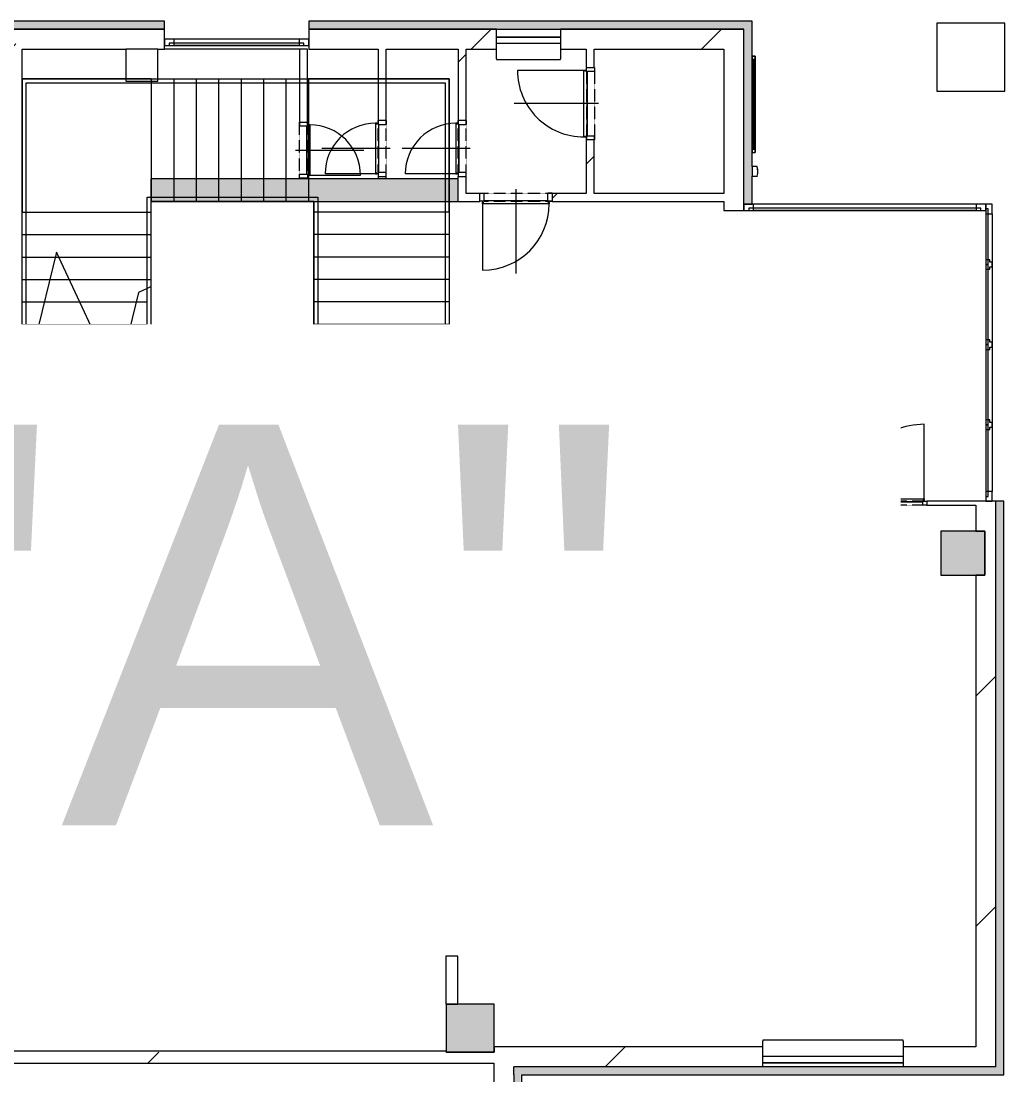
# Model space of a CAD drawing. Header units: millimetres. Extents: x -19993 to 479964, y -45352 to 20466.
# Drawn here: x 329316 to 341589, y -4239 to 8910 of the extents above; entities that cross this region are included whole.
import ezdxf

# ---------------------------------------------------------------- set-up
doc = ezdxf.new("R2010")
doc.units = ezdxf.units.MM
doc.linetypes.add('Čerchovaná se dvěma tečkami', pattern=[2.59, 1, -0.53, 0, -0.53, 0, -0.53])
for name, color, linetype, lineweight in [('A-DOOR', 31, 'Continuous', 9), ('A-DOOR-FRAM', 31, 'Continuous', 9), ('A-FLOR', 192, 'Continuous', 9), ('A-FLOR-HRAL', 11, 'Continuous', 9), ('A-GENM', 13, 'Continuous', 9), ('A-GLAZ', 151, 'Continuous', 9), ('A-GLAZ-CURT', 52, 'Continuous', 9), ('A-GLAZ-CWMG', 51, 'Continuous', 9), ('A-WALL', 113, 'Continuous', 9), ('A-WALL-PATT', 111, 'Continuous', 25), ('G-ANNO-TEXT', 231, 'Continuous', 9), ('S-COLS', 52, 'Continuous', 9), ('S-STRS', 31, 'Continuous', 9), ('S-STRS-MBND', 31, 'Continuous', 9)]:
    doc.layers.add(name, color=color, linetype=linetype, lineweight=lineweight)
doc.styles.add('Arial_1', font='arial.ttf', dxfattribs={"height": 5000})
pattern_1 = [(45, (312002, 0), (-7184.2, 7184.2), []), (45, (314875, -3e-12), (-7184.2, 7184.2), []), (45, (320623, -7e-12), (-4310.5, 10058), [4064, -2032, 67, -1965])]
pattern_2 = [(45, (312002, 0), (-7184.2, 7184.2), []), (45, (314875, -3e-12), (-7184.2, 7184.2), []), (45, (320623, -8e-12), (-4310.5, 10058), [4064, -2032, 67, -1965])]

# ---------------------------------------------------------------- blocks, each defined once
blk = doc.blocks.new('Betonový čtvercový sloup - 850 x 850-1550239-Mapka _ závislý 16')
at = {"layer": 'S-COLS'}
for p, q in [((425, 425), (-425, 425)), ((-425, 425), (-425, -425)), ((425, -425), (425, 425)), ((-425, -425), (425, -425))]:
    blk.add_line(p, q, dxfattribs=at)
blk = doc.blocks.new('OKNO_2k_ - OKNO_2k_1750 x 1750-1963735-Mapka _ závislý 16')
at = {"layer": 'A-GLAZ'}
for p, q in [((-875, 5), (875, 5)), ((-875, -75), (-875, 5)), ((875, 5), (875, -75)), ((-875, -75), (875, -75)), ((-875, -126), (-875, -75)), ((875, -75), (-875, -75)), ((875, -126), (-875, -126)), ((875, -75), (875, -126))]:
    blk.add_line(p, q, dxfattribs=at)
blk = doc.blocks.new('ST_panel_sklo - ST_panel_sklo-2042904-Mapka _ závislý 16')
at = {"layer": 'A-GLAZ-CURT'}
for p, q in [((447, 0), (-447, 0)), ((-447, 0), (-447, -28)), ((447, -28), (447, 0)), ((-447, -28), (447, -28))]:
    blk.add_line(p, q, dxfattribs=at)
blk = doc.blocks.new('ST_panel_sklo - ST_panel_sklo-2037201-Mapka _ závislý 16')
at = {"layer": 'A-GLAZ-CURT'}
for p, q in [((1448, 28), (-1448, 28)), ((-1448, 28), (-1448, 0)), ((-1448, 0), (1448, 0)), ((1448, 0), (1448, 28))]:
    blk.add_line(p, q, dxfattribs=at)
blk = doc.blocks.new('ST_panel_sklo - ST_panel_sklo-1403568-Mapka _ závislý 16')
at = {"layer": 'A-GLAZ-CURT'}
for p, q in [((500, 0), (-500, 0)), ((-500, 0), (-500, -28)), ((500, -28), (500, 0)), ((-500, -28), (500, -28))]:
    blk.add_line(p, q, dxfattribs=at)
blk = doc.blocks.new('ST_panel_sklo - ST_panel_sklo-2042996-Mapka _ závislý 16')
at = {"layer": 'A-GLAZ-CURT'}
for p, q in [((347, 0), (-347, 0)), ((-347, 0), (-347, -28)), ((347, -28), (347, 0)), ((-347, -28), (347, -28))]:
    blk.add_line(p, q, dxfattribs=at)
blk = doc.blocks.new('OKNO_1k - OKNO_1k_800x900-2034290-Mapka _ závislý 16')
at = {"layer": 'A-GLAZ'}
for p, q in [((-400, 126), (400, 126)), ((-400, 25), (-400, 126)), ((400, 25), (-400, 25)), ((-400, 25), (400, 25)), ((-400, -55), (-400, 25)), ((400, 126), (400, 25)), ((400, 25), (400, -55)), ((400, -55), (-400, -55))]:
    blk.add_line(p, q, dxfattribs=at)
blk = doc.blocks.new('parapet s nosem_vnitní - parapet s nosem_vnitní-1280353-Mapka _ závislý 16')
at = {"layer": 'A-GENM'}
for p, q in [((-400, -190), (-400, 0)), ((400, 0), (400, -190)), ((-400, -190), (-400, -200)), ((-400, -200), (400, -200)), ((-400, -200), (400, -200)), ((400, -200), (400, -190))]:
    blk.add_line(p, q, dxfattribs=at)
blk = doc.blocks.new('Betonový čtvercový sloup - 400 x 400-1924024-Mapka _ závislý 16')
at = {"layer": 'S-COLS'}
h = blk.add_hatch(dxfattribs=at)
h.set_pattern_fill('FP_156', color=256, style=0, pattern_type=2)
h.set_pattern_definition([(45, (-22985, -2326), (-7184, 7184), []), (45, (-20112, -2326), (-7184, 7184), []), (45, (-14364, -2326), (-4310.5, 10058), [4064, -2032, 67, -1965])])
h.paths.add_polyline_path([(-200, -200), (200, -200), (200, 200), (-200, 200)])
for p, q in [((200, 200), (-200, 200)), ((-200, 200), (-200, -200)), ((200, -200), (200, 200)), ((-200, -200), (200, -200))]:
    blk.add_line(p, q, dxfattribs=at)
blk = doc.blocks.new('DPS_panel_plný - DPS_panel_plný-1380643-Mapka _ závislý 16')
at = {"layer": 'A-GLAZ-CURT'}
for p, q in [((840, 28), (-840, 28)), ((-840, 28), (-840, 0)), ((-840, 0), (840, 0)), ((840, 0), (840, 28))]:
    blk.add_line(p, q, dxfattribs=at)
blk = doc.blocks.new('Rectangular Mullion - Rectangular Mullion-Loc wall 49 Bottom 120mm 02-1380641-Mapka _ závislý 16')
at = {"layer": 'A-GLAZ-CWMG'}
for p, q in [((20783, 8685), (19223, 8685)), ((20783, 8605), (19223, 8605))]:
    blk.add_line(p, q, dxfattribs=at)
blk = doc.blocks.new('Rectangular Mullion - Rectangular Mullion-Loc wall 49 Bottom 120mm 02-1380644-Mapka _ závislý 16')
at = {"layer": 'A-GLAZ-CWMG'}
for p, q in [((-120, -79), (-120, 1)), ((-120, 1), (0, 1)), ((0, 1), (0, -79)), ((0, -79), (-120, -79))]:
    blk.add_line(p, q, dxfattribs=at)
blk = doc.blocks.new('Rectangular Mullion - Rectangular Mullion-Loc wall 49 Bottom 120mm 02-1380654-Mapka _ závislý 16')
at = {"layer": 'A-GLAZ-CWMG'}
for p, q in [((0, 1), (-120, 1)), ((-120, 1), (-120, -79)), ((0, -79), (0, 1)), ((-120, -79), (0, -79))]:
    blk.add_line(p, q, dxfattribs=at)
blk = doc.blocks.new('Rectangular Mullion - Rectangular Mullion-Loc wall 49 Bottom 120mm 02-2042903-Mapka _ závislý 16')
at = {"layer": 'A-GLAZ-CWMG'}
for p, q in [((29427, 3873), (29427, 3039)), ((29347, 3813), (29347, 3039))]:
    blk.add_line(p, q, dxfattribs=at)
blk = doc.blocks.new('Rectangular Mullion - Rectangular Mullion-Loc wall 49 Bottom 120mm 02-1403882-Mapka _ závislý 16')
at = {"layer": 'A-GLAZ-CWMG'}
for p, q in [((29347, 5813), (29347, 4933)), ((29427, 5873), (29427, 4873))]:
    blk.add_line(p, q, dxfattribs=at)
blk = doc.blocks.new('Rectangular Mullion - Rectangular Mullion-Loc wall 49 Bottom 120mm 02-2042995-Mapka _ závislý 16')
at = {"layer": 'A-GLAZ-CWMG'}
for p, q in [((29347, 6507), (29347, 5933)), ((29427, 6507), (29427, 5873))]:
    blk.add_line(p, q, dxfattribs=at)
blk = doc.blocks.new('Rectangular Mullion - Rectangular Mullion-Loc wall 49 Bottom 120mm 02-1403919-Mapka _ závislý 16')
at = {"layer": 'A-GLAZ-CWMG'}
for p, q in [((-120, -1), (-120, 79)), ((-120, 79), (0, 79)), ((0, 79), (0, -1)), ((0, -1), (-120, -1))]:
    blk.add_line(p, q, dxfattribs=at)
blk = doc.blocks.new('Rectangular Mullion - Rectangular Mullion-Loc wall 49 Bottom 120mm 02-2036990-Mapka _ závislý 16')
at = {"layer": 'A-GLAZ-CWMG'}
for p, q in [((0, 79), (-120, 79)), ((-120, 79), (-120, -1)), ((0, -1), (0, 79)), ((-120, -1), (0, -1))]:
    blk.add_line(p, q, dxfattribs=at)
blk = doc.blocks.new('Rectangular Mullion - Rectangular Mullion-Loc wall 49 Bottom 120mm-1403881-Mapka _ závislý 16')
at = {"layer": 'A-GLAZ-CWMG'}
for p, q in [((-60, -1), (-60, 49)), ((-60, 49), (-30, 49)), ((-30, 49), (-30, 79)), ((-30, 79), (30, 79)), ((30, 79), (30, 49)), ((30, 49), (60, 49)), ((60, 49), (60, -1)), ((60, -1), (-60, -1))]:
    blk.add_line(p, q, dxfattribs=at)
blk = doc.blocks.new('Rectangular Mullion - Rectangular Mullion-Loc wall 49 Bottom 120mm-V127-Mapka _ závislý 16')
at = {"layer": 'A-GLAZ-CWMG'}
for p, q in [((-60, -1), (-60, 49)), ((-60, 49), (-30, 49)), ((-30, 49), (-30, 79)), ((-30, 79), (30, 79)), ((30, 79), (30, 49)), ((30, 49), (60, 49)), ((60, 49), (60, -1)), ((60, -1), (-60, -1))]:
    blk.add_line(p, q, dxfattribs=at)
blk = doc.blocks.new('Rectangular Mullion - Rectangular Mullion-Loc wall 49 Bottom 120mm-V128-Mapka _ závislý 16')
at = {"layer": 'A-GLAZ-CWMG'}
for p, q in [((-60, -1), (-60, 49)), ((-60, 49), (-30, 49)), ((-30, 49), (-30, 79)), ((-30, 79), (30, 79)), ((30, 79), (30, 49)), ((30, 49), (60, 49)), ((60, 49), (60, -1)), ((60, -1), (-60, -1))]:
    blk.add_line(p, q, dxfattribs=at)
blk = doc.blocks.new('Rectangular Mullion - Rectangular Mullion-Loc wall 49 Bottom 120mm 02-2037200-Mapka _ závislý 16')
at = {"layer": 'A-GLAZ-CWMG'}
for p, q in [((29228, 6627), (26452, 6627)), ((29228, 6547), (26452, 6547))]:
    blk.add_line(p, q, dxfattribs=at)
blk = doc.blocks.new('Rectangular Mullion - Rectangular Mullion-Loc wall 49 Bottom 120mm 02-1403604-Mapka _ závislý 16')
at = {"layer": 'A-GLAZ-CWMG'}
for p, q in [((-120, -79), (-120, 1)), ((-120, 1), (0, 1)), ((0, 1), (0, -79)), ((0, -79), (-120, -79))]:
    blk.add_line(p, q, dxfattribs=at)
blk = doc.blocks.new('Rectangular Mullion - Rectangular Mullion-Loc wall 49 Bottom 120mm 02-1403605-Mapka _ závislý 16')
at = {"layer": 'A-GLAZ-CWMG'}
for p, q in [((0, 1), (-120, 1)), ((-120, 1), (-120, -79)), ((0, -79), (0, 1)), ((-120, -79), (0, -79))]:
    blk.add_line(p, q, dxfattribs=at)
blk = doc.blocks.new('parapet s nosem_vnitní - parapet s nosem_vnitní-1550233-Mapka _ závislý 16')
at = {"layer": 'A-GENM'}
for p, q in [((875, 200), (-875, 200)), ((-875, 200), (-875, 190)), ((875, 200), (-875, 200)), ((-875, 0), (-875, 190)), ((875, 190), (875, 200)), ((875, 190), (875, 0))]:
    blk.add_line(p, q, dxfattribs=at)
blk = doc.blocks.new('Informační tabule - Informační tabule-1630104-Mapka _ závislý 16')
at = {"layer": 'A-GENM'}
for p, q in [((26432, 8471), (26432, 7271)), ((26432, 7271), (26432, 8471)), ((26472, 8471), (26432, 8471)), ((26432, 8471), (26472, 8471)), ((26432, 8431), (26432, 7311)), ((26432, 7311), (26432, 8431)), ((26452, 8431), (26432, 8431)), ((26432, 8431), (26452, 8431)), ((26432, 8431), (26432, 7311)), ((26432, 7311), (26432, 8431)), ((26472, 8431), (26432, 8431)), ((26432, 8431), (26472, 8431)), ((26452, 8431), (26452, 7311)), ((26452, 7311), (26452, 8431)), ((26472, 8431), (26452, 8431)), ((26452, 8431), (26472, 8431)), ((26452, 8431), (26452, 7311)), ((26452, 7311), (26452, 8431)), ((26472, 8471), (26472, 7271)), ((26472, 7271), (26472, 8471)), ((26472, 8431), (26472, 7311)), ((26472, 7311), (26472, 8431)), ((26472, 8431), (26472, 7311)), ((26472, 7311), (26472, 8431)), ((26452, 7311), (26432, 7311)), ((26452, 7311), (26432, 7311)), ((26432, 7311), (26472, 7311)), ((26432, 7311), (26472, 7311)), ((26432, 7271), (26472, 7271)), ((26432, 7271), (26472, 7271)), ((26472, 7311), (26452, 7311)), ((26472, 7311), (26452, 7311))]:
    blk.add_line(p, q, dxfattribs=at)
blk = doc.blocks.new('Nástěnný zvonek - Typ 1-1638298-Mapka _ závislý 16')
at = {"layer": 'A-GENM'}
for p, q in [((65, 141), (65, 75)), ((185, 75), (185, 142)), ((65, 75), (185, 75))]:
    blk.add_line(p, q, dxfattribs=at)
for start, end in [(78.4414, 102.2316), (81.0091, 99.6582), (81.0091, 99.6582), (81.0091, 99.6582), (81.0091, 99.6582), (81.0091, 99.6582), (81.0091, 99.6582), (81.0091, 99.6582), (81.0091, 99.6582), (81.0091, 99.6582), (81.0091, 99.6582), (81.0091, 99.6582), (81.0091, 99.6582), (81.0091, 99.6582), (81.0091, 99.6582), (81.0091, 99.6582), (81.0091, 99.6582)]:
    blk.add_arc((127, -144), 291, start, end, dxfattribs=at)
blk = doc.blocks.new('DVERE_1k_oblozka - DD03_01_600x1970_koupelna-1549500-Mapka _ závislý 16')
at = {"layer": 'A-DOOR'}
for p, q in [((-315, 47), (-315, 707)), ((0, -103), (0, 747)), ((-300, 47), (-350, 47)), ((-350, 47), (-350, -53)), ((315, 77), (-315, 77)), ((-315, 77), (-315, 62)), ((-315, 62), (-300, 62)), ((-300, -53), (-300, 47)), ((-300, 37), (300, 37)), ((205, 77), (-205, 77)), ((300, 62), (315, 62)), ((350, 47), (300, 47)), ((300, 47), (300, -53)), ((315, 62), (315, 77)), ((315, 77), (315, 47)), ((350, -53), (350, 47)), ((-350, -53), (-300, -53)), ((300, -53), (350, -53))]:
    blk.add_line(p, q, dxfattribs=at)
at = {"layer": 'A-DOOR', "linetype": 'Čerchovaná se dvěma tečkami'}
for p, q in [((-300, 47), (300, 47)), ((-300, -53), (300, -53))]:
    blk.add_line(p, q, dxfattribs=at)
at = {"layer": 'A-DOOR'}
blk.add_arc((-315, 77), 630, 360, 90, dxfattribs=at)
at = {"layer": 'A-DOOR-FRAM'}
for p, q in [((-300, 47), (-350, 47)), ((-300, -53), (-300, 47)), ((300, 47), (300, -53)), ((300, 47), (350, 47)), ((-350, -53), (-300, -53)), ((350, -53), (300, -53))]:
    blk.add_line(p, q, dxfattribs=at)
blk = doc.blocks.new('DVERE_1k_oblozka - DD03_01_600x1970_koupelna-1549499-Mapka _ závislý 16')
at = {"layer": 'A-DOOR'}
for p, q in [((-350, 53), (-300, 53)), ((-350, -47), (-350, 53)), ((-300, 53), (-300, -47)), ((0, 103), (0, -747)), ((300, 53), (350, 53)), ((300, -47), (300, 53)), ((350, 53), (350, -47)), ((-300, -47), (-350, -47)), ((-315, -47), (-315, -707)), ((-315, -62), (-300, -62)), ((-315, -77), (-315, -62)), ((315, -77), (-315, -77)), ((-300, -37), (300, -37)), ((205, -77), (-205, -77)), ((350, -47), (300, -47)), ((300, -62), (315, -62)), ((315, -77), (315, -47)), ((315, -62), (315, -77))]:
    blk.add_line(p, q, dxfattribs=at)
at = {"layer": 'A-DOOR', "linetype": 'Čerchovaná se dvěma tečkami'}
for p, q in [((-300, 53), (300, 53)), ((-300, -47), (300, -47))]:
    blk.add_line(p, q, dxfattribs=at)
at = {"layer": 'A-DOOR'}
blk.add_arc((-315, -77), 630, 270, 0, dxfattribs=at)
at = {"layer": 'A-DOOR-FRAM'}
for p, q in [((-350, 53), (-300, 53)), ((-300, 53), (-300, -47)), ((300, -47), (300, 53)), ((350, 53), (300, 53)), ((-300, -47), (-350, -47)), ((300, -47), (350, -47))]:
    blk.add_line(p, q, dxfattribs=at)
blk = doc.blocks.new('DVERE_1k_oblozka - DD03_01_800x1970_koupelna-1549492-Mapka _ závislý 16')
at = {"layer": 'A-DOOR'}
for p, q in [((-450, 53), (-400, 53)), ((-450, -47), (-450, 53)), ((-400, 53), (-400, -47)), ((0, 103), (0, -947)), ((400, 53), (450, 53)), ((400, -47), (400, 53)), ((450, 53), (450, -47)), ((-400, -47), (-450, -47)), ((-415, -47), (-415, -907)), ((-415, -62), (-400, -62)), ((-415, -77), (-415, -62)), ((415, -77), (-415, -77)), ((-400, -37), (400, -37)), ((305, -77), (-305, -77)), ((450, -47), (400, -47)), ((400, -62), (415, -62)), ((415, -77), (415, -47)), ((415, -62), (415, -77))]:
    blk.add_line(p, q, dxfattribs=at)
at = {"layer": 'A-DOOR', "linetype": 'Čerchovaná se dvěma tečkami'}
for p, q in [((-400, 53), (400, 53)), ((-400, -47), (400, -47))]:
    blk.add_line(p, q, dxfattribs=at)
at = {"layer": 'A-DOOR'}
blk.add_arc((-415, -77), 830, 270, 0, dxfattribs=at)
at = {"layer": 'A-DOOR-FRAM'}
for p, q in [((-450, 53), (-400, 53)), ((-400, 53), (-400, -47)), ((400, -47), (400, 53)), ((450, 53), (400, 53)), ((-400, -47), (-450, -47)), ((400, -47), (450, -47))]:
    blk.add_line(p, q, dxfattribs=at)
blk = doc.blocks.new('Typ horního madla - Horní madlo_Vnitřní_-2021614-Mapka _ závislý 16')
at = {"layer": 'A-FLOR-HRAL'}
for p, q in [((18888, 6715), (19013, 6715)), ((18888, 6590), (18888, 6715)), ((19013, 6715), (20898, 6715)), ((20898, 6715), (21015, 6715)), ((21015, 6715), (21015, 6526)), ((18888, 6526), (18888, 6590)), ((18938, 6665), (19013, 6665)), ((18938, 6590), (18938, 6665)), ((18938, 6526), (18938, 6590)), ((19013, 6665), (20898, 6665)), ((20898, 6665), (20965, 6665)), ((20965, 6665), (20965, 6526)), ((18888, 5574), (18888, 6526)), ((18938, 5597), (18938, 6526)), ((20965, 6526), (20965, 4846)), ((21015, 6526), (21015, 4846)), ((18938, 5597), (18888, 5574)), ((18888, 4846), (18888, 5574)), ((18938, 4846), (18938, 5597)), ((18888, 4846), (18938, 4846)), ((21015, 4846), (20965, 4846))]:
    blk.add_line(p, q, dxfattribs=at)
blk = doc.blocks.new('Typ horního madla - Horní madlo_Vnitřní_-2021630-Mapka _ závislý 16')
at = {"layer": 'A-FLOR-HRAL'}
for p, q in [((17327, 8190), (18658, 8190)), ((17327, 6526), (17327, 8190)), ((18658, 8190), (20898, 8190)), ((20898, 8190), (22655, 8190)), ((22655, 8190), (22655, 6806)), ((17377, 8140), (18658, 8140)), ((17377, 6526), (17377, 8140)), ((18658, 8140), (20898, 8140)), ((20898, 8140), (22605, 8140)), ((22605, 8140), (22605, 6806)), ((22605, 6806), (22605, 4846)), ((22655, 6806), (22655, 4846)), ((17327, 4846), (17327, 6526)), ((17377, 4869), (17377, 6526)), ((17377, 4869), (17327, 4846)), ((17377, 4846), (17377, 4869)), ((17327, 4846), (17377, 4846)), ((17327, 4846), (17327, 4846)), ((22655, 4846), (22605, 4846))]:
    blk.add_line(p, q, dxfattribs=at)
blk = doc.blocks.new('DVERE_1k_oblozka - DD03_01_800x1970_koupelna-2042788-Mapka _ závislý 16')
at = {"layer": 'A-DOOR'}
for p, q in [((0, -78), (0, 922)), ((-415, 22), (-415, 882)), ((-400, 22), (-450, 22)), ((-450, 22), (-450, -28)), ((415, 52), (-415, 52)), ((-415, 52), (-415, 37)), ((-415, 37), (-400, 37)), ((-400, -28), (-400, 22)), ((-400, 12), (400, 12)), ((305, 52), (-305, 52)), ((400, 37), (415, 37)), ((450, 22), (400, 22)), ((400, 22), (400, -28)), ((415, 37), (415, 52)), ((415, 52), (415, 22)), ((450, -28), (450, 22)), ((-450, -28), (-400, -28)), ((400, -28), (450, -28))]:
    blk.add_line(p, q, dxfattribs=at)
at = {"layer": 'A-DOOR', "linetype": 'Čerchovaná se dvěma tečkami'}
for p, q in [((-400, 22), (400, 22)), ((-400, -28), (400, -28))]:
    blk.add_line(p, q, dxfattribs=at)
at = {"layer": 'A-DOOR'}
blk.add_arc((-415, 52), 830, 360, 90, dxfattribs=at)
at = {"layer": 'A-DOOR-FRAM'}
for p, q in [((-400, 22), (-450, 22)), ((-400, -28), (-400, 22)), ((400, 22), (400, -28)), ((400, 22), (450, 22)), ((-450, -28), (-400, -28)), ((450, -28), (400, -28))]:
    blk.add_line(p, q, dxfattribs=at)
blk = doc.blocks.new('DVERE_1k_oblozka - DD03_01_900x1970-2043994-Mapka _ závislý 16')
at = {"layer": 'A-DOOR'}
for p, q in [((-500, 28), (-450, 28)), ((-500, -22), (-500, 28)), ((-450, 28), (-450, -22)), ((0, 78), (0, -1022)), ((450, 28), (500, 28)), ((450, -22), (450, 28)), ((500, 28), (500, -22)), ((-450, -22), (-500, -22)), ((-465, -22), (-465, -982)), ((-465, -37), (-450, -37)), ((-465, -52), (-465, -37)), ((465, -52), (-465, -52)), ((-450, -12), (450, -12)), ((355, -52), (-355, -52)), ((500, -22), (450, -22)), ((450, -37), (465, -37)), ((465, -52), (465, -22)), ((465, -37), (465, -52))]:
    blk.add_line(p, q, dxfattribs=at)
at = {"layer": 'A-DOOR', "linetype": 'Čerchovaná se dvěma tečkami'}
for p, q in [((-450, 28), (450, 28)), ((-450, -22), (450, -22))]:
    blk.add_line(p, q, dxfattribs=at)
at = {"layer": 'A-DOOR'}
blk.add_arc((-465, -52), 930, 270, 0, dxfattribs=at)
at = {"layer": 'A-DOOR-FRAM'}
for p, q in [((-500, 28), (-450, 28)), ((-450, 28), (-450, -22)), ((450, -22), (450, 28)), ((500, 28), (450, 28)), ((-450, -22), (-500, -22)), ((450, -22), (500, -22))]:
    blk.add_line(p, q, dxfattribs=at)
blk = doc.blocks.new('Betonový čtvercový sloup - 400 x 400-V147-Mapka _ závislý 16')
at = {"layer": 'S-COLS'}
h = blk.add_hatch(dxfattribs=at)
h.set_pattern_fill('FP_170', color=256, style=0, pattern_type=2)
h.set_pattern_definition([(45, (-18821, -8360), (-7184, 7184), []), (45, (-15948, -8360), (-7184, 7184), []), (45, (-10200, -8360), (-4310.5, 10058), [4064, -2032, 67, -1965])])
h.paths.add_polyline_path([(-200, -200), (200, -200), (200, 200), (-200, 200)])
for p, q in [((200, 200), (-200, 200)), ((-200, 200), (-200, -200)), ((200, -200), (200, 200)), ((-200, -200), (200, -200))]:
    blk.add_line(p, q, dxfattribs=at)

msp = doc.modelspace()

# ---------------------------------------------------------------- hatches: boundary and pattern name
at = {"layer": 'A-WALL-PATT', "lineweight": 9}
h = msp.add_hatch(color=256, dxfattribs=at)
h.paths.add_polyline_path([(338434, 8810), (338434, 8910), (332905, 8910), (332905, 8810), (338334, 8810)])
h.paths.add_polyline_path([(322514, 8810), (331105, 8810), (331105, 8910), (322414, 8910), (322414, 8810)])
h = msp.add_hatch(dxfattribs=at)
h.set_pattern_fill('FP_109', color=256, angle=45, style=0, pattern_type=2)
h.set_pattern_definition(pattern_2)
h.paths.add_polyline_path([(338084, 8560), (338334, 8560), (338334, 8810), (336045, 8810), (336045, 8560), (336467, 8560)])
h.paths.add_polyline_path([(322764, 8560), (325444, 8560), (325444, 8810), (322514, 8810), (322514, 8560)])
h.paths.add_polyline_path([(326664, 8560), (326664, 8810), (326244, 8810), (326244, 8560), (326579, 8560)])
h.paths.add_polyline_path([(333769, 8560), (335245, 8560), (335245, 8810), (332905, 8810), (332905, 8560)])
h.paths.add_polyline_path([(327464, 8560), (327914, 8578), (327914, 8810), (327464, 8810), (327464, 8605)])
h.paths.add_polyline_path([(328714, 8560), (331105, 8560), (331105, 8810), (328714, 8810), (328714, 8630)])
for points in [[(338434, 6627), (338434, 8810), (338334, 8810), (338334, 6627)], [(333869, 6661), (334769, 6661), (334769, 6941), (330933, 6941), (330933, 6661), (333769, 6661)], [(341475, -4136), (341575, -4136), (341575, 2919), (341475, 2919), (341475, -3886)], [(335462, -4236), (341575, -4236), (341575, -4136), (335462, -4136)]]:
    msp.add_hatch(color=256, dxfattribs=at).paths.add_polyline_path(points)
h = msp.add_hatch(dxfattribs=at)
h.set_pattern_fill('FP_109', color=256, angle=45, style=0, pattern_type=2)
h.set_pattern_definition(pattern_1)
h.paths.add_polyline_path([(329328, 4725), (329328, 8560), (329203, 8560), (329203, 4725)])
h = msp.add_hatch(dxfattribs=at)
h.set_pattern_fill('FP_114', color=256, angle=45, style=0, pattern_type=2)
h.set_pattern_definition(pattern_1)
h.paths.add_polyline_path([(332790, 7651), (332890, 7651), (332890, 8560), (332790, 8560), (332790, 7988)])
h = msp.add_hatch(dxfattribs=at)
h.set_pattern_fill('FP_114', color=256, angle=45, style=0, pattern_type=2)
h.set_pattern_definition(pattern_1)
h.paths.add_polyline_path([(333769, 6941), (333869, 6941), (333869, 6971), (333769, 6971)])
h.paths.add_polyline_path([(333869, 7671), (333869, 8560), (333769, 8560), (333769, 7671)])
h = msp.add_hatch(dxfattribs=at)
h.set_pattern_fill('FP_114', color=256, angle=45, style=0, pattern_type=2)
h.set_pattern_definition(pattern_1)
h.paths.add_polyline_path([(334769, 6661), (334869, 6661), (334869, 6971), (334769, 6971), (334769, 6761)])
h.paths.add_polyline_path([(334769, 7671), (334869, 7671), (334869, 8560), (334769, 8560), (334769, 7988)])
h = msp.add_hatch(dxfattribs=at)
h.set_pattern_fill('FP_114', color=256, angle=45, style=0, pattern_type=2)
h.set_pattern_definition(pattern_1)
h.paths.add_polyline_path([(336467, 6761), (336467, 7430), (336367, 7430), (336367, 6761)])
h.paths.add_polyline_path([(336467, 8330), (336467, 8560), (336367, 8560), (336367, 8330)])
h = msp.add_hatch(dxfattribs=at)
h.set_pattern_fill('FP_108', color=256, angle=45, style=0, pattern_type=2)
h.set_pattern_definition(pattern_1)
h.paths.add_polyline_path([(338084, 6548), (338334, 6548), (338334, 8560), (338084, 8560), (338084, 6661)])
h = msp.add_hatch(dxfattribs=at)
h.set_pattern_fill('FP_108', color=256, angle=45, style=0, pattern_type=2)
h.set_pattern_definition(pattern_1)
h.paths.add_polyline_path([(335939, 6661), (338084, 6661), (338084, 6761), (335939, 6761)])
h.paths.add_polyline_path([(334869, 6661), (335039, 6661), (335039, 6761), (334869, 6761)])
h = msp.add_hatch(dxfattribs=at)
h.set_pattern_fill('FP_109', color=256, angle=45, style=0, pattern_type=2)
h.set_pattern_definition(pattern_2)
h.paths.add_polyline_path([(340615, 2869), (341225, 2869), (341225, 2919), (340615, 2919)])
h.paths.add_polyline_path([(330752, 2869), (331365, 2869), (331365, 2919), (328730, 2919), (328730, 2869)])
h.paths.add_polyline_path([(337527, 2869), (337527, 2919), (336467, 2919), (336467, 2869), (337032, 2869)])
h.paths.add_polyline_path([(339615, 2869), (339615, 2919), (338527, 2919), (338527, 2869), (339112, 2869)])
h.paths.add_polyline_path([(334295, 2869), (335467, 2869), (335467, 2919), (334295, 2919)])
h.paths.add_polyline_path([(332265, 2869), (333395, 2869), (333395, 2919), (332265, 2919)])
h = msp.add_hatch(dxfattribs=at)
h.set_pattern_fill('FP_108', color=256, angle=45, style=0, pattern_type=2)
h.set_pattern_definition(pattern_1)
h.paths.add_polyline_path([(341475, -3886), (341475, 2919), (341225, 2919), (341225, 2545), (341340, 2545), (341340, 1995), (341225, 1995), (341225, -3886), (341340, -3886)])
h = msp.add_hatch(dxfattribs=at)
h.set_pattern_fill('FP_108', color=256, angle=45, style=0, pattern_type=2)
h.set_pattern_definition(pattern_1)
h.paths.add_polyline_path([(330802, -1143), (330802, 2869), (330752, 2869), (330752, -1143)])
h = msp.add_hatch(dxfattribs=at)
h.set_pattern_fill('FP_108', color=256, angle=45, style=0, pattern_type=2)
h.set_pattern_definition(pattern_1)
h.paths.add_polyline_path([(332885, -1143), (332885, 2869), (332835, 2869), (332835, -1143)])
h = msp.add_hatch(dxfattribs=at)
h.set_pattern_fill('FP_108', color=256, angle=45, style=0, pattern_type=2)
h.set_pattern_definition(pattern_1)
h.paths.add_polyline_path([(334962, -1143), (334962, 2126), (334912, 2126), (334912, -1143)])
h.paths.add_polyline_path([(334962, 2526), (334962, 2869), (334912, 2869), (334912, 2526)])
h = msp.add_hatch(dxfattribs=at)
h.set_pattern_fill('FP_110', color=256, angle=45, style=0, pattern_type=2)
h.set_pattern_definition(pattern_1)
h.paths.add_polyline_path([(337032, -1158), (337032, 2869), (336982, 2869), (336982, -1158)])
h = msp.add_hatch(dxfattribs=at)
h.set_pattern_fill('FP_110', color=256, angle=45, style=0, pattern_type=2)
h.set_pattern_definition(pattern_1)
h.paths.add_polyline_path([(339112, -1158), (339112, 2869), (339062, 2869), (339062, -1158)])
h = msp.add_hatch(dxfattribs=at)
h.set_pattern_fill('FP_109', color=256, angle=45, style=0, pattern_type=2)
h.set_pattern_definition(pattern_1)
h.paths.add_polyline_path([(334617, -3356), (334766, -3356), (334766, -2758), (334616, -2758)])
h = msp.add_hatch(dxfattribs=at)
h.set_pattern_fill('FP_108', color=256, angle=45, style=0, pattern_type=2)
h.set_pattern_definition(pattern_1)
h.paths.add_polyline_path([(335212, -17585), (335462, -17585), (335462, -16045), (335212, -16045), (335212, -17335)])
h.paths.add_polyline_path([(335332, -15145), (335462, -15145), (335462, -14895), (335212, -14910), (335227, -15145), (335236, -15145)])
h.paths.add_polyline_path([(335307, -13995), (335462, -13995), (335462, -13710), (335212, -13710), (335212, -13995)])
h.paths.add_polyline_path([(335408, -12810), (335462, -12810), (335462, -12506), (335212, -12506), (335212, -12810), (335402, -12810)])
h.paths.add_polyline_path([(335462, -11606), (335462, -10296), (335212, -10296), (335212, -11606), (335382, -11606)])
h.paths.add_polyline_path([(335462, -8196), (335462, -7596), (335212, -7596), (335212, -8196), (335412, -8196)])
h.paths.add_polyline_path([(335462, -5496), (335462, -3886), (335217, -3886), (335212, -5496), (335412, -5496)])
h = msp.add_hatch(dxfattribs=at)
h.set_pattern_fill('FP_108', color=256, angle=45, style=0, pattern_type=2)
h.set_pattern_definition(pattern_1)
h.paths.add_polyline_path([(335462, -4136), (338570, -4136), (338570, -3886), (335462, -3886)])
h.paths.add_polyline_path([(341225, -4136), (341475, -4136), (341475, -3886), (340320, -3886), (340320, -4136)])
h = msp.add_hatch(dxfattribs=at)
h.set_pattern_fill('FP_108', color=256, angle=45, style=0, pattern_type=2)
h.set_pattern_definition(pattern_1)
h.paths.add_polyline_path([(331440, -4093), (335212, -4093), (335212, -3956), (328805, -3956), (328805, -4093), (329305, -4093)])
h = msp.add_hatch(color=41, dxfattribs=at)
h.paths.add_polyline_path([(335562, -17335), (335547, -12485), (335462, -12506), (335463, -17335), (335547, -17335)])
h.paths.add_polyline_path([(335562, -11626), (335547, -4236), (335462, -4236), (335463, -11606), (335547, -11623)])
at = {"layer": 'S-COLS'}
for points in [[(341340, 1995), (341340, 2545), (340790, 2545), (340790, 1995), (341225, 1995)], [(335212, -3956), (335217, -3886), (335217, -3356), (334617, -3363), (334617, -3956), (334766, -3956)]]:
    msp.add_hatch(color=256, dxfattribs=at).paths.add_polyline_path(points)

# ---------------------------------------------------------------- linework, layer by layer
at = {"layer": 'A-FLOR'}
msp.add_line((332790, 8560), (331105, 8560), dxfattribs=at)
at = {"layer": 'A-WALL'}
for p, q in [((331105, 8910), (322414, 8910)), ((328714, 8810), (331105, 8810)), ((331105, 8810), (328714, 8810)), ((331105, 8560), (331105, 8910)), ((338434, 8910), (332905, 8910)), ((332905, 8910), (332905, 8560)), ((332905, 8810), (335245, 8810)), ((335245, 8810), (332905, 8810)), ((336045, 8810), (338334, 8810)), ((338334, 8810), (336045, 8810)), ((338334, 6548), (338334, 8810)), ((338434, 7097), (338434, 8910)), ((329328, 8560), (330623, 8560)), ((329328, 4725), (329328, 8560)), ((331023, 8560), (331105, 8560)), ((332890, 8560), (332790, 8560)), ((332790, 8560), (332790, 7651)), ((332890, 7651), (332890, 8560)), ((332905, 8560), (333769, 8560)), ((333769, 8560), (333769, 7671)), ((333869, 8560), (334769, 8560)), ((333869, 7671), (333869, 8560)), ((334769, 8560), (334769, 7671)), ((334869, 8560), (335245, 8560)), ((334869, 7671), (334869, 8560)), ((336045, 8560), (336367, 8560)), ((336367, 8560), (336367, 8330)), ((336467, 8560), (338084, 8560)), ((336467, 8330), (336467, 8560)), ((338084, 8560), (338084, 6761)), ((336367, 7430), (336367, 6761)), ((336467, 6761), (336467, 7430)), ((333769, 6971), (333769, 6941)), ((333869, 6941), (333869, 6971)), ((334769, 6661), (334769, 6971)), ((334869, 6761), (334869, 6971)), ((338434, 6627), (338434, 6977)), ((334769, 6941), (330933, 6941)), ((330933, 6941), (330933, 6661)), ((332790, 6951), (332790, 6941)), ((332890, 6941), (332890, 6951)), ((335039, 6761), (334869, 6761)), ((336367, 6761), (335939, 6761)), ((338084, 6761), (336467, 6761)), ((330933, 6661), (334769, 6661)), ((334769, 6661), (335039, 6661)), ((335939, 6661), (338084, 6661)), ((338084, 6661), (338084, 6548)), ((338334, 6627), (338434, 6627)), ((338084, 6548), (338334, 6548)), ((329203, 4725), (329328, 4725)), ((331365, 2919), (328680, 2919)), ((333395, 2919), (332265, 2919)), ((335467, 2919), (334295, 2919)), ((337527, 2919), (336467, 2919)), ((339615, 2919), (338527, 2919)), ((341575, 2919), (340615, 2919)), ((341475, -4136), (341475, 2919)), ((341575, -4236), (341575, 2919)), ((328730, 2869), (330752, 2869)), ((330752, 2869), (330752, -1143)), ((330802, 2869), (331365, 2869)), ((330802, -1143), (330802, 2869)), ((332265, 2869), (332835, 2869)), ((332835, 2869), (332835, -1143)), ((332885, 2869), (333395, 2869)), ((332885, -1143), (332885, 2869)), ((334295, 2869), (334912, 2869)), ((334912, 2869), (334912, 2526)), ((334962, 2869), (335467, 2869)), ((334962, 2526), (334962, 2869)), ((336467, 2869), (336982, 2869)), ((336982, 2869), (336982, -1158)), ((337032, -1158), (337032, 2869)), ((337032, 2869), (337527, 2869)), ((338527, 2869), (339062, 2869)), ((339062, 2869), (339062, -1158)), ((339112, 2869), (339615, 2869)), ((339112, -1158), (339112, 2869)), ((340615, 2869), (341225, 2869)), ((341225, 2869), (341225, 2545)), ((341225, 2545), (341340, 2545)), ((341340, 2545), (341340, 1995)), ((334912, 2126), (334912, -1143)), ((334962, -1143), (334962, 2126)), ((341225, 1995), (341225, -3886)), ((341340, 1995), (341225, 1995)), ((330752, -1143), (330802, -1143)), ((332835, -1143), (332885, -1143)), ((334912, -1143), (334962, -1143)), ((336982, -1158), (337032, -1158)), ((339062, -1158), (339112, -1158)), ((334616, -2758), (334616, -3356)), ((334766, -2758), (334616, -2758)), ((334766, -3356), (334766, -2758)), ((334616, -3356), (334766, -3356)), ((334617, -3943), (328805, -3943)), ((334617, -3956), (334617, -3943)), ((335217, -3886), (335217, -3956)), ((338570, -3886), (335217, -3886)), ((341225, -3886), (340320, -3886)), ((335217, -3956), (334617, -3956)), ((328805, -4093), (335212, -4093)), ((335212, -4093), (335212, -5496)), ((335462, -4236), (335462, -4136)), ((338570, -4136), (335462, -4136)), ((341475, -4136), (340320, -4136)), ((335562, -4236), (341575, -4236))]:
    msp.add_line(p, q, dxfattribs=at)
at = {"layer": 'A-WALL', "color": 40}
for p, q in [((335462, -4236), (335462, -5496)), ((335562, -17335), (335562, -4236))]:
    msp.add_line(p, q, dxfattribs=at)
at = {"layer": 'S-COLS'}
for p, q in [((341225, 2545), (340790, 2545)), ((340790, 2545), (340790, 1995)), ((341340, 2545), (341225, 2545)), ((341340, 1995), (341340, 2545)), ((340790, 1995), (341225, 1995)), ((341225, 1995), (341340, 1995)), ((334766, -3356), (334617, -3356)), ((334617, -3356), (334617, -3943)), ((335217, -3356), (334766, -3356)), ((335217, -3886), (335217, -3356)), ((334617, -3943), (334617, -3956)), ((335217, -3956), (335217, -3886)), ((334617, -3956), (335212, -3956)), ((335212, -3956), (335217, -3956))]:
    msp.add_line(p, q, dxfattribs=at)
at = {"layer": 'S-STRS'}
for p, q in [((329743, 5966), (329787, 5966)), ((329743, 5966), (329787, 5966)), ((329675, 5686), (329918, 5686)), ((329675, 5686), (329918, 5686)), ((330940, 5406), (330940, 5597)), ((329607, 5406), (330048, 5406)), ((329607, 5406), (330048, 5406)), ((330751, 5406), (330890, 5406)), ((330751, 5406), (330890, 5406)), ((330940, 5126), (330940, 5406)), ((329539, 5126), (330179, 5126)), ((329539, 5126), (330179, 5126)), ((330683, 5126), (330890, 5126)), ((330683, 5126), (330890, 5126)), ((330940, 4846), (330940, 5126)), ((329328, 4846), (330309, 4846)), ((329328, 4846), (330309, 4846)), ((330615, 4846), (330890, 4846)), ((330615, 4846), (330890, 4846))]:
    msp.add_line(p, q, dxfattribs=at)
at = {"layer": 'S-STRS-MBND'}
for p, q in [((329328, 8190), (329328, 6526)), ((330940, 8190), (329328, 8190)), ((330940, 8190), (330940, 6664)), ((330940, 8190), (332900, 8190)), ((330940, 8190), (330940, 6664)), ((331220, 8190), (331220, 6664)), ((331220, 8190), (331220, 6664)), ((331500, 8190), (331500, 6664)), ((331500, 8190), (331500, 6664)), ((331780, 8190), (331780, 6664)), ((331780, 8190), (331780, 6664)), ((332060, 8190), (332060, 6664)), ((332060, 8190), (332060, 6664)), ((332340, 8190), (332340, 6664)), ((332340, 8190), (332340, 6664)), ((332620, 8190), (332620, 6664)), ((332620, 8190), (332620, 6664)), ((334657, 8190), (332900, 8190)), ((332900, 8190), (332900, 6664)), ((332900, 8190), (332900, 6664)), ((334657, 6526), (334657, 8190)), ((330940, 6526), (330940, 6664)), ((330940, 6664), (332900, 6664)), ((332900, 6664), (332966, 6664)), ((332966, 6664), (332966, 6526)), ((329328, 6526), (330940, 6526)), ((329328, 4887), (329328, 6526)), ((329328, 6526), (330940, 6526)), ((330940, 5597), (330940, 6526)), ((334657, 6526), (332966, 6526)), ((332966, 6526), (332966, 4846)), ((334657, 6526), (332966, 6526)), ((334657, 6526), (334657, 4846)), ((329328, 6246), (330940, 6246)), ((329328, 6246), (330940, 6246)), ((334657, 6246), (332966, 6246)), ((334657, 6246), (332966, 6246)), ((329328, 5966), (329743, 5966)), ((329328, 5966), (329743, 5966)), ((329758, 6028), (329489, 4921)), ((330510, 4415), (329758, 6028)), ((329787, 5966), (330940, 5966)), ((329787, 5966), (330940, 5966)), ((334657, 5966), (332966, 5966)), ((334657, 5966), (332966, 5966)), ((329328, 5686), (329675, 5686)), ((329328, 5686), (329675, 5686)), ((329918, 5686), (330940, 5686)), ((329918, 5686), (330940, 5686)), ((334657, 5686), (332966, 5686)), ((334657, 5686), (332966, 5686)), ((330890, 5574), (330779, 5522)), ((329328, 5406), (329607, 5406)), ((329328, 5406), (329607, 5406)), ((330048, 5406), (330751, 5406)), ((330048, 5406), (330751, 5406)), ((330779, 5522), (330510, 4415)), ((334657, 5406), (332966, 5406)), ((334657, 5406), (332966, 5406)), ((329328, 5126), (329539, 5126)), ((329328, 5126), (329539, 5126)), ((330179, 5126), (330683, 5126)), ((330179, 5126), (330683, 5126)), ((334657, 5126), (332966, 5126)), ((334657, 5126), (332966, 5126)), ((329489, 4921), (329328, 4846)), ((330309, 4846), (330615, 4846)), ((330309, 4846), (330615, 4846)), ((334657, 4846), (332966, 4846))]:
    msp.add_line(p, q, dxfattribs=at)

# ---------------------------------------------------------------- block references
at = {"layer": 'A-DOOR'}
for name, p, rotation in [('DVERE_1k_oblozka - DD03_01_800x1970_koupelna-1549492-Mapka _ závislý 16', (336415, 7880), 269.9999999999999), ('DVERE_1k_oblozka - DD03_01_600x1970_koupelna-1549499-Mapka _ závislý 16', (332843, 7301), 89.9999999999999), ('DVERE_1k_oblozka - DD03_01_600x1970_koupelna-1549500-Mapka _ závislý 16', (333816, 7321), 89.9999999999999), ('DVERE_1k_oblozka - DD03_01_600x1970_koupelna-1549500-Mapka _ závislý 16', (334816, 7321), 89.9999999999999), ('DVERE_1k_oblozka - DD03_01_900x1970-2043994-Mapka _ závislý 16', (335967, 2897), 180), ('DVERE_1k_oblozka - DD03_01_900x1970-2043994-Mapka _ závislý 16', (338027, 2897), 180), ('DVERE_1k_oblozka - DD03_01_900x1970-2043994-Mapka _ závislý 16', (340115, 2897), 180)]:
    msp.add_blockref(name, p, dxfattribs=dict(at, rotation=rotation))
for name, p in [('DVERE_1k_oblozka - DD03_01_800x1970_koupelna-1549492-Mapka _ závislý 16', (335489, 6709)), ('DVERE_1k_oblozka - DD03_01_800x1970_koupelna-2042788-Mapka _ závislý 16', (331815, 2897)), ('DVERE_1k_oblozka - DD03_01_800x1970_koupelna-2042788-Mapka _ závislý 16', (333845, 2897))]:
    msp.add_blockref(name, p, dxfattribs=at)
at = {"layer": 'A-FLOR-HRAL'}
for name in ['Typ horního madla - Horní madlo_Vnitřní_-2021630-Mapka _ závislý 16', 'Typ horního madla - Horní madlo_Vnitřní_-2021614-Mapka _ závislý 16']:
    msp.add_blockref(name, (312002, 0), dxfattribs=at)
at = {"layer": 'A-GENM'}
for name, p in [('parapet s nosem_vnitní - parapet s nosem_vnitní-1280353-Mapka _ závislý 16', (335645, 8630)), ('Informační tabule - Informační tabule-1630104-Mapka _ závislý 16', (312002, 0)), ('parapet s nosem_vnitní - parapet s nosem_vnitní-1550233-Mapka _ závislý 16', (339445, -4006))]:
    msp.add_blockref(name, p, dxfattribs=at)
at = {"layer": 'A-GENM', "rotation": 270.0000000000001}
msp.add_blockref('Nástěnný zvonek - Typ 1-1638298-Mapka _ závislý 16', (338359, 7162), dxfattribs=at)
at = {"layer": 'A-GLAZ'}
for name, p in [('OKNO_1k - OKNO_1k_800x900-2034290-Mapka _ závislý 16', (335645, 8685)), ('OKNO_2k_ - OKNO_2k_1750 x 1750-1963735-Mapka _ závislý 16', (339445, -4011))]:
    msp.add_blockref(name, p, dxfattribs=at)
at = {"layer": 'A-GLAZ-CURT'}
for name, p in [('DPS_panel_plný - DPS_panel_plný-1380643-Mapka _ závislý 16', (332005, 8606)), ('ST_panel_sklo - ST_panel_sklo-2037201-Mapka _ závislý 16', (339842, 6548))]:
    msp.add_blockref(name, p, dxfattribs=at)
for name, p, rotation in [('ST_panel_sklo - ST_panel_sklo-2042996-Mapka _ závislý 16', (341350, 6220), 90.00000000000014), ('ST_panel_sklo - ST_panel_sklo-1403568-Mapka _ závislý 16', (341350, 5373), 90.0000000000001), ('ST_panel_sklo - ST_panel_sklo-1403568-Mapka _ závislý 16', (341350, 4373), 90.0000000000001), ('ST_panel_sklo - ST_panel_sklo-2042904-Mapka _ závislý 16', (341350, 3426), 90.00000000000014)]:
    msp.add_blockref(name, p, dxfattribs=dict(at, rotation=rotation))
at = {"layer": 'A-GLAZ-CWMG'}
for name, p, rotation in [('Rectangular Mullion - Rectangular Mullion-Loc wall 49 Bottom 120mm 02-1380654-Mapka _ závislý 16', (331105, 8606), 180), ('Rectangular Mullion - Rectangular Mullion-Loc wall 49 Bottom 120mm 02-1403605-Mapka _ závislý 16', (338334, 6548), 180), ('Rectangular Mullion - Rectangular Mullion-Loc wall 49 Bottom 120mm 02-2036990-Mapka _ závislý 16', (341350, 2919), 270.0000000000001)]:
    msp.add_blockref(name, p, dxfattribs=dict(at, rotation=rotation))
for name, p in [('Rectangular Mullion - Rectangular Mullion-Loc wall 49 Bottom 120mm 02-1380641-Mapka _ závislý 16', (312002, 0)), ('Rectangular Mullion - Rectangular Mullion-Loc wall 49 Bottom 120mm 02-2037200-Mapka _ závislý 16', (312002, 0)), ('Rectangular Mullion - Rectangular Mullion-Loc wall 49 Bottom 120mm 02-2042995-Mapka _ závislý 16', (312002, 0)), ('Rectangular Mullion - Rectangular Mullion-Loc wall 49 Bottom 120mm 02-1403882-Mapka _ závislý 16', (312002, 0)), ('Rectangular Mullion - Rectangular Mullion-Loc wall 49 Bottom 120mm 02-1403882-Mapka _ závislý 16', (312002, -1000)), ('Rectangular Mullion - Rectangular Mullion-Loc wall 49 Bottom 120mm 02-2042903-Mapka _ závislý 16', (312002, 0))]:
    msp.add_blockref(name, p, dxfattribs=at)
at = {"layer": 'A-GLAZ-CWMG', "extrusion": (0, 0, -1)}
for name, p, rotation in [('Rectangular Mullion - Rectangular Mullion-Loc wall 49 Bottom 120mm 02-1380644-Mapka _ závislý 16', (-332905, 8606), 180), ('Rectangular Mullion - Rectangular Mullion-Loc wall 49 Bottom 120mm 02-1403604-Mapka _ závislý 16', (-341350, 6548), 180), ('Rectangular Mullion - Rectangular Mullion-Loc wall 49 Bottom 120mm 02-1403919-Mapka _ závislý 16', (-341350, 6627), 89.99999999999987), ('Rectangular Mullion - Rectangular Mullion-Loc wall 49 Bottom 120mm-V127-Mapka _ závislý 16', (-341350, 5873), 89.99999999999991), ('Rectangular Mullion - Rectangular Mullion-Loc wall 49 Bottom 120mm-1403881-Mapka _ závislý 16', (-341350, 4873), 89.99999999999991), ('Rectangular Mullion - Rectangular Mullion-Loc wall 49 Bottom 120mm-V128-Mapka _ závislý 16', (-341350, 3873), 89.99999999999991)]:
    msp.add_blockref(name, p, dxfattribs=dict(at, rotation=rotation))
at = {"layer": 'S-COLS'}
for name, p in [('Betonový čtvercový sloup - 850 x 850-1550239-Mapka _ závislý 16', (341164, 8460)), ('Betonový čtvercový sloup - 400 x 400-V147-Mapka _ závislý 16', (330823, 8360)), ('Betonový čtvercový sloup - 400 x 400-1924024-Mapka _ závislý 16', (334987, 2326))]:
    msp.add_blockref(name, p, dxfattribs=at)

# ---------------------------------------------------------------- next in the draw order: texts
at = {"layer": 'G-ANNO-TEXT', "color": 7, "insert": (327332, 3876), "char_height": 5000, "width": 11704.64, "attachment_point": 1, "style": 'Arial_1', "bg_fill": 3, "box_fill_scale": 1.25, "bg_fill_color": 256, "bg_fill_true_color": 13158600, "bg_fill_transparency": 0}
msp.add_mtext('"A"', dxfattribs=at)

doc.saveas('drawing.dxf')
